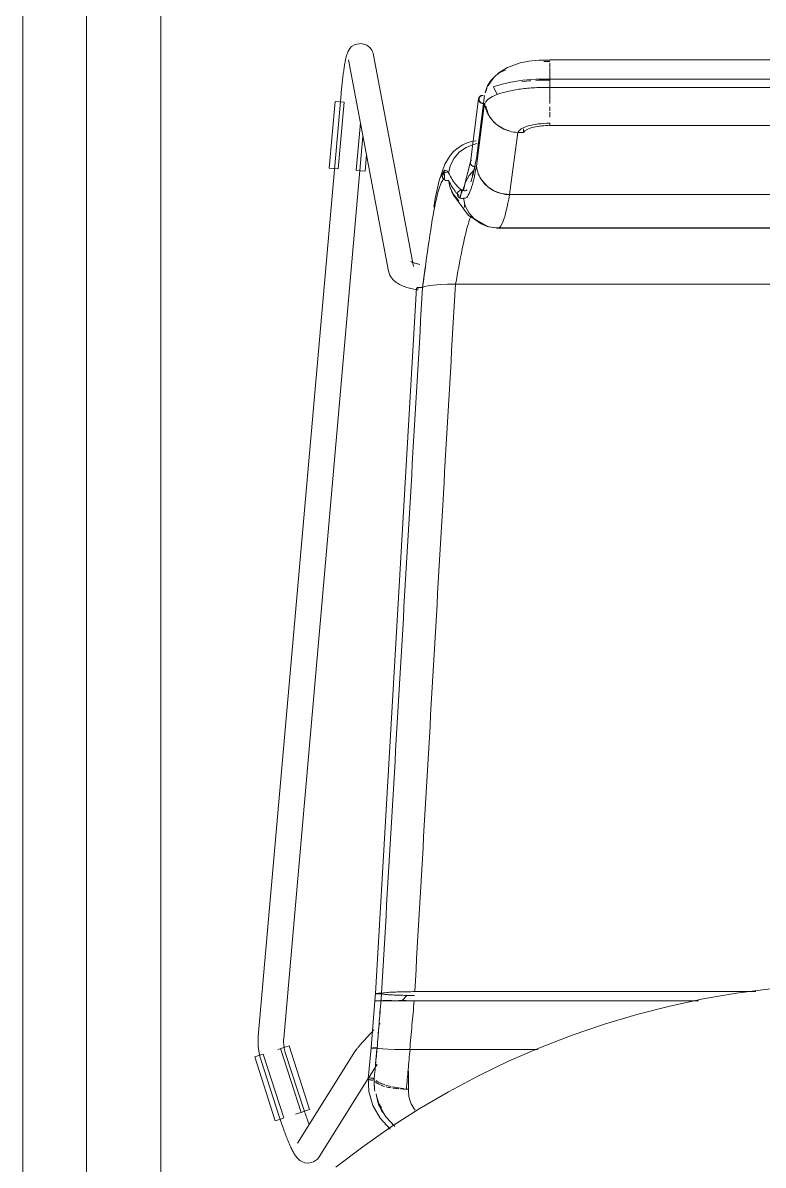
# Model space of a CAD drawing. Header units: millimetres. Extents: x 155927 to 317870, y -36033 to 97293.
# Drawn here: x 159756 to 160104, y 31523 to 32060 of the extents above; entities that cross this region are included whole.
import ezdxf

# ---------------------------------------------------------------- set-up
doc = ezdxf.new("R2010")
doc.units = ezdxf.units.MM
doc.header["$MEASUREMENT"] = 0
doc.layers.add('I-FURN', color=8, linetype='CONTINUOUS', lineweight=9)

msp = doc.modelspace()

# ---------------------------------------------------------------- linework, layer by layer
at = {"layer": 'I-FURN'}
for p, q in [((159755.95, 30086.25), (159755.95, 32486.25)), ((159785.95, 32486.25), (159785.95, 30086.25)), ((159785.95, 32486.25), (159785.95, 30086.25)), ((159820.95, 30086.25), (159820.95, 32486.25)), ((159912.33, 32049.84), (159910.68, 32048.8)), ((159915.09, 32050.32), (159912.33, 32049.84)), ((159917.84, 32049.49), (159915.09, 32050.32)), ((159908.27, 32044.53), (159908.17, 32044.12)), ((159908.39, 32044.92), (159908.27, 32044.53)), ((159908.51, 32045.32), (159908.39, 32044.92)), ((159908.66, 32045.72), (159908.51, 32045.32)), ((159908.82, 32046.15), (159908.66, 32045.72)), ((159909.04, 32046.62), (159908.82, 32046.15)), ((159909.34, 32047.18), (159909.04, 32046.62)), ((159909.82, 32047.89), (159909.34, 32047.18)), ((159910.68, 32048.8), (159909.82, 32047.89)), ((159917.84, 32049.49), (159919.42, 32048.16)), ((159919.42, 32048.16), (159920.17, 32047.08)), ((159920.17, 32047.08), (159920.54, 32046.28)), ((159920.54, 32046.28), (159920.76, 32045.66)), ((159920.76, 32045.66), (159920.89, 32045.14)), ((159920.89, 32045.14), (159920.98, 32044.73)), ((159939.79, 31945.44), (159920.98, 32044.73)), ((159907.2, 32039.24), (159907.11, 32038.65)), ((159907.3, 32039.81), (159907.2, 32039.24)), ((159907.39, 32040.36), (159907.3, 32039.81)), ((159907.48, 32040.89), (159907.39, 32040.36)), ((159907.58, 32041.41), (159907.48, 32040.89)), ((159907.67, 32041.9), (159907.58, 32041.41)), ((159907.77, 32042.38), (159907.67, 32041.9)), ((159907.86, 32042.84), (159907.77, 32042.38)), ((159907.96, 32043.28), (159907.86, 32042.84)), ((159908.06, 32043.71), (159907.96, 32043.28)), ((159908.17, 32044.12), (159908.06, 32043.71)), ((159909.19, 32042.49), (159928, 31943.2)), ((159990, 32041.13), (159983.95, 32039.01)), ((159994.03, 32041.92), (159990, 32041.13)), ((159998.86, 32042.43), (159994.03, 32041.92)), ((160003.89, 32042.54), (159998.86, 32042.43)), ((160003.89, 32042.54), (160003.89, 32042.37)), ((160298.74, 32042.54), (160003.89, 32042.54)), ((160003.89, 32042.24), (160003.89, 32042.52)), ((160003.89, 32039.3), (160003.89, 32041.05)), ((159906.49, 32034.12), (159906.41, 32033.42)), ((159906.58, 32034.81), (159906.49, 32034.12)), ((159906.66, 32035.48), (159906.58, 32034.81)), ((159906.75, 32036.15), (159906.66, 32035.48)), ((159906.84, 32036.8), (159906.75, 32036.15)), ((159906.93, 32037.43), (159906.84, 32036.8)), ((159907.02, 32038.05), (159906.93, 32037.43)), ((159907.11, 32038.65), (159907.02, 32038.05)), ((159977.59, 32034.32), (159974.92, 32030.42)), ((159980.07, 32036.61), (159977.59, 32034.32)), ((159983.95, 32039.01), (159980.07, 32036.61)), ((160003.89, 32036.44), (160003.89, 32039.02)), ((160003.89, 32036.29), (160003.89, 32033.26)), ((160003.89, 32033.26), (160003.89, 32036.27)), ((159905.93, 32029.05), (159905.86, 32028.3)), ((159906.01, 32029.8), (159905.93, 32029.05)), ((159906.08, 32030.54), (159906.01, 32029.8)), ((159906.16, 32031.27), (159906.08, 32030.54)), ((159906.24, 32032), (159906.16, 32031.27)), ((159906.32, 32032.71), (159906.24, 32032)), ((159906.41, 32033.42), (159906.32, 32032.71)), ((159974.92, 32030.42), (159974.82, 32030.23)), ((159980.91, 32030.98), (159977.46, 32029.82)), ((159977.46, 32029.82), (159979.22, 32026.28)), ((159985.6, 32032.08), (159980.91, 32030.98)), ((159991.22, 32032.92), (159985.6, 32032.08)), ((159997.34, 32033.41), (159991.22, 32032.92)), ((160003.89, 32033.5), (159997.34, 32033.41)), ((160298.74, 32033.5), (160003.89, 32033.5)), ((160003.89, 32029.65), (160003.89, 32033.5)), ((160003.89, 32033.5), (160003.89, 32033.43)), ((160003.89, 32033.43), (160003.89, 32033.24)), ((160003.89, 32033.24), (160003.89, 32032.93)), ((160003.89, 32032.93), (160003.89, 32032.54)), ((160003.89, 32032.54), (160003.89, 32032.09)), ((160003.89, 32032.09), (160003.89, 32031.6)), ((160003.89, 32031.6), (160003.89, 32031.1)), ((160003.89, 32031.1), (160003.89, 32030.62)), ((160003.89, 32030.62), (160003.89, 32030.21)), ((160003.89, 32030.21), (160003.89, 32029.88)), ((160003.89, 32029.88), (160003.89, 32029.65)), ((160003.89, 32029.57), (160003.89, 32025.76)), ((160003.89, 32022.01), (160003.89, 32029.57)), ((160003.89, 32029.54), (160298.74, 32029.54)), ((159905.71, 32026.64), (159866.76, 31583.32)), ((159900.14, 31991.63), (159902.9, 32023.04)), ((159902.9, 32023.04), (159904.94, 32022.86)), ((159905.72, 32026.8), (159905.71, 32026.64)), ((159905.79, 32027.55), (159905.72, 32026.8)), ((159905.86, 32028.3), (159905.79, 32027.55)), ((159970.43, 32024.23), (159966.58, 31994.46)), ((159973.27, 32025.79), (159969.43, 31996.1)), ((160003.89, 32025.57), (160003.89, 32024.64)), ((159904.37, 31991.25), (159907.13, 32022.67)), ((159904.94, 32022.86), (159907, 32022.68)), ((159973.25, 32022.25), (159969.41, 31992.55)), ((159972.82, 32022.26), (159972.5, 32019.82)), ((160003.89, 32018.54), (160003.89, 32020.38)), ((160003.89, 32015.55), (160003.89, 32018.02)), ((159914.79, 32012.99), (159912.82, 31990.51)), ((159984.96, 31979.17), (159988.82, 32008.45)), ((159988.82, 32008.45), (159991.53, 32008.38)), ((159991.53, 32010.05), (159991.53, 32008.38)), ((159991.53, 32008.38), (159992.17, 32009.24)), ((159992.17, 32009.24), (159993.52, 32010.03)), ((159993.52, 32010.03), (159995.51, 32010.7)), ((159995.51, 32010.7), (159998, 32011.21)), ((159998, 32011.21), (160000.85, 32011.53)), ((160000.85, 32011.53), (160003.89, 32011.64)), ((160298.74, 32011.7), (160003.89, 32011.7)), ((160003.89, 32011.64), (160298.74, 32011.64)), ((159878.72, 31582.27), (159916, 32006.62)), ((159963.02, 32002.62), (159960.82, 32001.24)), ((159965.39, 32003.65), (159963.02, 32002.62)), ((159968.03, 32002.79), (159964.52, 32001.39)), ((159967.89, 32004.31), (159965.39, 32003.65)), ((159969.31, 32004.45), (159967.89, 32004.31)), ((159969.77, 32003.16), (159968.03, 32002.79)), ((159968.04, 32002.79), (159969.78, 32003.16)), ((159917.05, 31990.14), (159917.74, 31998.04)), ((159957.11, 31997.6), (159954.6, 31993.48)), ((159958.84, 31999.56), (159957.11, 31997.6)), ((159958.95, 31996.39), (159957.21, 31993.07)), ((159960.82, 32001.24), (159958.84, 31999.56)), ((159961.43, 31999.22), (159958.95, 31996.39)), ((159958.96, 31996.39), (159961.44, 31999.22)), ((159964.52, 32001.39), (159961.43, 31999.22)), ((159968.18, 31990.59), (159969.55, 31996.88)), ((159902.18, 31991.45), (159900.14, 31991.63)), ((159904.24, 31991.27), (159902.18, 31991.45)), ((159954.6, 31993.48), (159951.93, 31985.86)), ((159957.21, 31993.07), (159956.31, 31989.44)), ((159966.59, 31994.54), (159963.63, 31982.92)), ((159968.42, 31991.06), (159965.91, 31988.18)), ((159966.63, 31994.69), (159966.56, 31994.22)), ((159966.56, 31994.22), (159966.63, 31993.75)), ((159966.82, 31995.13), (159966.63, 31994.69)), ((159966.63, 31993.75), (159966.82, 31993.31)), ((159967.11, 31995.52), (159966.82, 31995.13)), ((159966.82, 31993.31), (159967.12, 31992.93)), ((159967.12, 31992.93), (159967.5, 31992.63)), ((159967.5, 31992.63), (159967.95, 31992.44)), ((159967.95, 31992.44), (159968.44, 31992.36)), ((159968.44, 31992.36), (159968.94, 31992.39)), ((159915, 31990.32), (159912.94, 31990.5)), ((159917.05, 31990.14), (159915, 31990.32)), ((159951.93, 31985.86), (159950.04, 31977.34)), ((159953.51, 31988.22), (159953.43, 31987.74)), ((159953.43, 31987.74), (159953.49, 31987.25)), ((159953.44, 31987.74), (159953.51, 31988.22)), ((159953.5, 31987.25), (159953.44, 31987.74)), ((159953.49, 31987.25), (159953.68, 31986.79)), ((159953.68, 31986.79), (159953.5, 31987.25)), ((159953.51, 31988.22), (159953.71, 31988.68)), ((159953.7, 31988.68), (159953.51, 31988.22)), ((159953.97, 31986.39), (159953.68, 31986.79)), ((159953.68, 31986.79), (159953.96, 31986.39)), ((159954, 31989.07), (159953.7, 31988.68)), ((159953.71, 31988.68), (159954.01, 31989.07)), ((159953.96, 31986.39), (159954.34, 31986.07)), ((159954.35, 31986.07), (159953.97, 31986.39)), ((159954.39, 31989.38), (159954, 31989.07)), ((159954.01, 31989.07), (159954.39, 31989.38)), ((159955.4, 31990.36), (159954.24, 31990.69)), ((159954.24, 31990.69), (159954.43, 31986.84)), ((159954.34, 31986.07), (159954.79, 31985.86)), ((159954.8, 31985.87), (159954.35, 31986.07)), ((159954.39, 31989.38), (159954.85, 31989.57)), ((159954.85, 31989.57), (159954.39, 31989.38)), ((159954.79, 31985.86), (159955.28, 31985.77)), ((159955.29, 31985.78), (159954.8, 31985.87)), ((159954.85, 31989.57), (159955.34, 31989.65)), ((159955.34, 31989.65), (159954.85, 31989.57)), ((159955.28, 31985.77), (159955.78, 31985.8)), ((159955.79, 31985.81), (159955.29, 31985.78)), ((159955.78, 31985.8), (159956.26, 31985.96)), ((159956.26, 31985.96), (159955.79, 31985.81)), ((159955.84, 31989.61), (159956.31, 31989.44)), ((159956.31, 31989.44), (159955.84, 31989.61)), ((159957.05, 31982.34), (159956.26, 31985.96)), ((159956.26, 31985.96), (159957.04, 31982.34)), ((159965.91, 31988.18), (159964.16, 31984.79)), ((159967.42, 31988.15), (159968.18, 31990.59)), ((159972.04, 31985.79), (159974.53, 31983.05)), ((159957.04, 31982.34), (159958.68, 31979.02)), ((159958.69, 31979.02), (159957.05, 31982.34)), ((159958.63, 31978.94), (159957.74, 31980.69)), ((159960.68, 31980.27), (159960.49, 31979.81)), ((159960.5, 31979.81), (159960.69, 31980.27)), ((159960.98, 31980.67), (159960.68, 31980.27)), ((159960.69, 31980.27), (159960.98, 31980.67)), ((159960.98, 31980.67), (159961.36, 31980.99)), ((159961.36, 31980.99), (159960.98, 31980.67)), ((159961.36, 31980.99), (159961.81, 31981.19)), ((159961.81, 31981.19), (159961.36, 31980.99)), ((159963.63, 31982.92), (159961.46, 31977.6)), ((159962.59, 31981.36), (159961.75, 31977.47)), ((159961.81, 31981.19), (159962.3, 31981.27)), ((159962.3, 31981.27), (159961.81, 31981.19)), ((159962.3, 31981.27), (159962.8, 31981.23)), ((159962.8, 31981.24), (159962.3, 31981.27)), ((159963.27, 31981.07), (159962.8, 31981.24)), ((159962.8, 31981.23), (159963.27, 31981.07)), ((159964.16, 31984.79), (159963.27, 31981.07)), ((159974.53, 31983.05), (159977.64, 31980.97)), ((159977.64, 31980.97), (159981.19, 31979.65)), ((159950.04, 31977.34), (159949.3, 31973.27)), ((159965.62, 31969.4), (159958.63, 31978.94)), ((159958.68, 31979.02), (159961.09, 31976.18)), ((159961.09, 31976.18), (159958.69, 31979.02)), ((159960.43, 31979.32), (159960.5, 31979.81)), ((159960.49, 31979.81), (159960.43, 31979.32)), ((159960.5, 31978.83), (159960.43, 31979.32)), ((159960.43, 31979.32), (159960.49, 31978.83)), ((159960.49, 31978.83), (159960.68, 31978.37)), ((159960.69, 31978.37), (159960.5, 31978.83)), ((159960.68, 31978.37), (159960.98, 31977.96)), ((159960.98, 31977.97), (159960.69, 31978.37)), ((159961.36, 31977.65), (159960.98, 31977.97)), ((159960.98, 31977.96), (159961.36, 31977.65)), ((159961.81, 31977.45), (159961.36, 31977.65)), ((159961.36, 31977.65), (159961.81, 31977.45)), ((159962.3, 31977.37), (159961.81, 31977.45)), ((159961.81, 31977.45), (159962.3, 31977.37)), ((159962.8, 31977.41), (159962.3, 31977.37)), ((159962.3, 31977.37), (159962.8, 31977.4)), ((159963.27, 31977.57), (159962.8, 31977.41)), ((159962.8, 31977.4), (159963.27, 31977.57)), ((159963.27, 31977.57), (159964.16, 31973.85)), ((159981.19, 31979.65), (159984.96, 31979.17)), ((160317.67, 31979.17), (159984.96, 31979.17)), ((159984.96, 31979.17), (160317.67, 31979.17)), ((159964.16, 31973.85), (159965.91, 31970.46)), ((159965.92, 31970.46), (159964.17, 31973.85)), ((159974.27, 31964.29), (159965.62, 31969.4)), ((159965.94, 31970.43), (159968.42, 31967.58)), ((159968.43, 31967.59), (159965.95, 31970.42)), ((159968.42, 31967.58), (159971.56, 31965.41)), ((159971.56, 31965.42), (159968.43, 31967.59)), ((159974.42, 31964.22), (159971.24, 31965.59)), ((159975.13, 31964.05), (159971.56, 31965.42)), ((159971.56, 31965.41), (159975.13, 31964.05)), ((159979.46, 31963.42), (159974.42, 31964.22)), ((159978.92, 31963.58), (159975.13, 31964.05)), ((159975.13, 31964.05), (159978.92, 31963.58)), ((160323.7, 31963.58), (159978.92, 31963.58)), ((159978.92, 31963.58), (160323.7, 31963.58)), ((159979.46, 31963.42), (160284.26, 31963.42)), ((159928, 31943.2), (159928.26, 31942.22)), ((159938.57, 31947.67), (159938.6, 31947.65)), ((159938.6, 31947.65), (159938.67, 31947.61)), ((159938.67, 31947.61), (159938.76, 31947.56)), ((159938.76, 31947.56), (159938.91, 31947.49)), ((159938.91, 31947.49), (159939.11, 31947.4)), ((159939.11, 31947.4), (159939.34, 31947.3)), ((159939.34, 31947.3), (159939.61, 31947.2)), ((159939.61, 31947.2), (159939.91, 31947.1)), ((159939.91, 31947.1), (159940.25, 31946.99)), ((159940.25, 31946.99), (159940.61, 31946.88)), ((159940.61, 31946.88), (159941.01, 31946.77)), ((159941.01, 31946.77), (159941.43, 31946.67)), ((159941.43, 31946.67), (159941.87, 31946.56)), ((159941.87, 31946.56), (159942.34, 31946.46)), ((159942.34, 31946.46), (159942.84, 31946.36)), ((159928.26, 31942.22), (159928.63, 31941.32)), ((159928.63, 31941.32), (159929.06, 31940.53)), ((159929.06, 31940.53), (159929.55, 31939.84)), ((159929.55, 31939.84), (159930.06, 31939.25)), ((159930.06, 31939.25), (159930.58, 31938.73)), ((159930.58, 31938.73), (159931.11, 31938.27)), ((159931.11, 31938.27), (159931.64, 31937.87)), ((159931.64, 31937.87), (159932.18, 31937.51)), ((159932.18, 31937.51), (159932.72, 31937.19)), ((159932.72, 31937.19), (159933.25, 31936.9)), ((159955.84, 31937.02), (159952.31, 31936.86)), ((159955.84, 31937.02), (159959.53, 31937.07)), ((159959.61, 31937.07), (159955.84, 31937.02)), ((160343.01, 31937.07), (159959.61, 31937.07)), ((159959.61, 31937.07), (160343.01, 31937.07)), ((159921.91, 31603.45), (159941.19, 31935.36)), ((159933.25, 31936.9), (159933.8, 31936.63)), ((159933.8, 31936.63), (159934.36, 31936.38)), ((159934.36, 31936.38), (159934.93, 31936.14)), ((159934.93, 31936.14), (159935.52, 31935.92)), ((159935.52, 31935.92), (159936.11, 31935.71)), ((159936.11, 31935.71), (159936.71, 31935.52)), ((159936.71, 31935.52), (159937.33, 31935.34)), ((159937.33, 31935.34), (159937.96, 31935.17)), ((159937.96, 31935.17), (159938.6, 31935)), ((159938.6, 31935), (159939.26, 31934.85)), ((159939.26, 31934.85), (159939.93, 31934.71)), ((159939.93, 31934.71), (159940.61, 31934.57)), ((159940.61, 31934.57), (159941.3, 31934.45)), ((159941.26, 31935.3), (159941.19, 31935.36)), ((159941.2, 31935.36), (159941.26, 31935.3)), ((159941.3, 31934.45), (159942, 31934.33)), ((159941.44, 31935.25), (159941.73, 31935.21)), ((159941.73, 31935.21), (159941.44, 31935.25)), ((159941.76, 31935.5), (159941.46, 31935.46)), ((159941.46, 31935.46), (159941.76, 31935.5)), ((159941.73, 31935.21), (159942.11, 31935.17)), ((159942.11, 31935.17), (159941.73, 31935.21)), ((159942.15, 31935.54), (159941.76, 31935.5)), ((159941.76, 31935.5), (159942.14, 31935.54)), ((159942.14, 31935.54), (159942.6, 31935.56)), ((159942.6, 31935.56), (159942.15, 31935.54)), ((159943.09, 31935.57), (159942.6, 31935.56)), ((159942.6, 31935.56), (159943.09, 31935.57)), ((159943.59, 31935.56), (159943.09, 31935.57)), ((159943.09, 31935.57), (159943.59, 31935.56)), ((159944.06, 31935.54), (159943.59, 31935.56)), ((159943.59, 31935.56), (159944.06, 31935.55)), ((159944.96, 31935.95), (159944.06, 31935.54)), ((159944.06, 31935.55), (159944.96, 31935.94)), ((159944.96, 31935.94), (159946.7, 31936.31)), ((159946.71, 31936.31), (159944.96, 31935.95)), ((159946.71, 31936.31), (159949.17, 31936.62)), ((159949.21, 31936.62), (159946.71, 31936.31)), ((159949.2, 31936.62), (159952.26, 31936.86)), ((159952.31, 31936.86), (159949.21, 31936.62)), ((159952.31, 31936.86), (159955.78, 31937.01)), ((159927.38, 31603.95), (159925.63, 31603.76)), ((159929.88, 31604.11), (159927.38, 31603.95)), ((159933.01, 31604.24), (159929.88, 31604.11)), ((159936.58, 31604.31), (159933.01, 31604.24)), ((159940.36, 31604.34), (159936.58, 31604.31)), ((160100.93, 31604.34), (159940.36, 31604.34)), ((159940.36, 31604.34), (160100.93, 31604.34)), ((160107.72, 31605.65), (160091.85, 31603.59)), ((159919.81, 31577.89), (159921.63, 31600.09)), ((159921.7, 31600.09), (159921.63, 31600.09)), ((159921.63, 31600.09), (159921.7, 31600.09)), ((159921.9, 31603.45), (159921.64, 31600.09)), ((159921.7, 31600.09), (159921.64, 31600.09)), ((159921.64, 31600.09), (159921.7, 31600.09)), ((159921.89, 31600.08), (159921.7, 31600.09)), ((159921.7, 31600.09), (159921.89, 31600.09)), ((159921.89, 31600.09), (159921.7, 31600.09)), ((159921.7, 31600.09), (159921.89, 31600.08)), ((159921.89, 31600.09), (159922.19, 31600.09)), ((159922.18, 31600.09), (159921.89, 31600.09)), ((159922.18, 31600.08), (159921.89, 31600.08)), ((159921.89, 31600.08), (159922.18, 31600.08)), ((159921.97, 31603.47), (159921.91, 31603.45)), ((159921.91, 31603.45), (159921.98, 31603.42)), ((159922.16, 31603.5), (159921.97, 31603.47)), ((159921.98, 31603.42), (159922.17, 31603.39)), ((159922.45, 31603.52), (159922.16, 31603.5)), ((159922.17, 31603.39), (159922.46, 31603.37)), ((159922.57, 31600.09), (159922.18, 31600.09)), ((159922.56, 31600.08), (159922.18, 31600.08)), ((159922.18, 31600.08), (159922.56, 31600.08)), ((159922.19, 31600.09), (159922.57, 31600.09)), ((159922.83, 31603.54), (159922.45, 31603.52)), ((159922.46, 31603.37), (159922.84, 31603.35)), ((159923.02, 31600.08), (159922.56, 31600.08)), ((159922.56, 31600.08), (159923.01, 31600.08)), ((159922.57, 31600.09), (159923.02, 31600.1)), ((159923.02, 31600.1), (159922.57, 31600.09)), ((159923.29, 31603.55), (159922.83, 31603.54)), ((159922.84, 31603.35), (159923.29, 31603.34)), ((159923.01, 31600.08), (159923.5, 31600.08)), ((159923.02, 31600.1), (159923.51, 31600.1)), ((159923.51, 31600.1), (159923.02, 31600.1)), ((159923.51, 31600.08), (159923.02, 31600.08)), ((159923.78, 31603.56), (159923.29, 31603.55)), ((159923.29, 31603.34), (159923.78, 31603.34)), ((159923.5, 31600.08), (159924, 31600.08)), ((159923.51, 31600.1), (159924.01, 31600.1)), ((159924.01, 31600.1), (159923.51, 31600.1)), ((159924, 31600.08), (159923.51, 31600.08)), ((159924.27, 31603.56), (159923.78, 31603.56)), ((159923.78, 31603.34), (159924.28, 31603.34)), ((159924.47, 31600.08), (159924, 31600.08)), ((159924, 31600.08), (159924.47, 31600.08)), ((159924.01, 31600.1), (159924.48, 31600.09)), ((159924.48, 31600.09), (159924.01, 31600.1)), ((159924.74, 31603.55), (159924.27, 31603.56)), ((159924.28, 31603.34), (159924.75, 31603.35)), ((159925.36, 31600.07), (159924.47, 31600.08)), ((159924.47, 31600.08), (159925.36, 31600.07)), ((159925.63, 31603.76), (159924.74, 31603.55)), ((159924.75, 31603.35), (159925.65, 31603.14)), ((159927.1, 31600.05), (159925.36, 31600.07)), ((159925.36, 31600.07), (159927.1, 31600.05)), ((159927.12, 31600.12), (159925.37, 31600.11)), ((159925.38, 31600.11), (159927.13, 31600.12)), ((159925.65, 31603.14), (159927.4, 31602.95)), ((159927.1, 31600.05), (159929.61, 31600.04)), ((159929.61, 31600.04), (159927.11, 31600.05)), ((159929.62, 31600.14), (159927.12, 31600.12)), ((159927.13, 31600.12), (159929.63, 31600.14)), ((159927.4, 31602.95), (159929.9, 31602.78)), ((159932.74, 31600.03), (159929.61, 31600.04)), ((159929.61, 31600.04), (159932.74, 31600.03)), ((159929.9, 31602.78), (159933.02, 31602.66)), ((159936.31, 31600.03), (159932.74, 31600.03)), ((159932.74, 31600.03), (159936.31, 31600.03)), ((159932.83, 31600.14), (159936.31, 31600.15)), ((159936.3, 31600.15), (159932.83, 31600.14)), ((159933.02, 31602.66), (159936.57, 31602.58)), ((159936.87, 31602.7), (159934.3, 31600.03)), ((159940.1, 31600.02), (159936.31, 31600.03)), ((159936.31, 31600.03), (159940.1, 31600.02)), ((159936.57, 31602.58), (159940.25, 31602.55)), ((160073.84, 31600.02), (159940.1, 31600.02)), ((159940.1, 31600.02), (160073.84, 31600.02)), ((160076.08, 31600.9), (160060.43, 31597.58)), ((160091.85, 31603.59), (160076.08, 31600.9)), ((160044.93, 31593.63), (160029.59, 31589.07)), ((160060.43, 31597.58), (160044.93, 31593.63)), ((159923.54, 31588.84), (159924.02, 31589.35)), ((160029.59, 31589.07), (160014.45, 31583.89)), ((159866.76, 31583.32), (159866.68, 31582.18)), ((159917.39, 31582.29), (159917.77, 31582.71)), ((159917.77, 31582.71), (159918.16, 31583.13)), ((159918.16, 31583.13), (159918.57, 31583.57)), ((159918.57, 31583.57), (159918.98, 31584.01)), ((159918.98, 31584.01), (159919.4, 31584.46)), ((159919.4, 31584.46), (159919.83, 31584.93)), ((159919.83, 31584.93), (159920.27, 31585.4)), ((159920.27, 31585.4), (159920.72, 31585.87)), ((159920.72, 31585.87), (159921.18, 31586.36)), ((160014.45, 31583.89), (159999.53, 31578.12)), ((159866.68, 31582.18), (159866.65, 31581.04)), ((159866.65, 31581.04), (159866.67, 31579.9)), ((159866.67, 31579.9), (159866.73, 31578.76)), ((159866.73, 31578.76), (159866.83, 31577.62)), ((159866.83, 31577.62), (159866.98, 31576.49)), ((159875.9, 31577.14), (159877.06, 31577.52)), ((159877.16, 31577.55), (159886.85, 31547.54)), ((159877.28, 31577.59), (159879.25, 31578.23)), ((159878.65, 31580.93), (159878.67, 31581.59)), ((159878.66, 31580.26), (159878.65, 31580.93)), ((159878.7, 31579.6), (159878.66, 31580.26)), ((159878.67, 31581.59), (159878.71, 31582.25)), ((159878.76, 31578.94), (159878.7, 31579.6)), ((159878.71, 31582.25), (159878.71, 31582.27)), ((159878.85, 31578.29), (159878.76, 31578.94)), ((159878.96, 31577.64), (159878.85, 31578.29)), ((159879.1, 31576.99), (159878.96, 31577.64)), ((159879.25, 31578.23), (159881.2, 31578.86)), ((159890.89, 31548.85), (159881.2, 31578.86)), ((159912.77, 31576.94), (159912.95, 31577.2)), ((159912.95, 31577.2), (159913.13, 31577.43)), ((159913.13, 31577.43), (159913.3, 31577.65)), ((159913.3, 31577.65), (159913.48, 31577.88)), ((159913.48, 31577.88), (159913.67, 31578.11)), ((159913.67, 31578.11), (159913.87, 31578.35)), ((159913.87, 31578.35), (159914.09, 31578.6)), ((159914.09, 31578.6), (159914.32, 31578.87)), ((159914.32, 31578.87), (159914.56, 31579.15)), ((159914.56, 31579.15), (159914.82, 31579.44)), ((159914.82, 31579.44), (159915.09, 31579.75)), ((159915.09, 31579.75), (159915.38, 31580.07)), ((159915.38, 31580.07), (159915.68, 31580.41)), ((159915.68, 31580.41), (159915.99, 31580.76)), ((159915.99, 31580.76), (159916.32, 31581.12)), ((159916.32, 31581.12), (159916.67, 31581.5)), ((159916.67, 31581.5), (159917.02, 31581.89)), ((159917.02, 31581.89), (159917.39, 31582.29)), ((159918.38, 31563.4), (159919.8, 31577.89)), ((159919.87, 31577.91), (159919.8, 31577.89)), ((159919.8, 31577.89), (159919.87, 31577.86)), ((159919.81, 31577.89), (159919.87, 31577.91)), ((159919.88, 31577.86), (159919.81, 31577.89)), ((159920.06, 31577.94), (159919.87, 31577.91)), ((159919.87, 31577.91), (159920.06, 31577.94)), ((159919.87, 31577.86), (159920.06, 31577.84)), ((159920.35, 31577.96), (159920.06, 31577.94)), ((159920.06, 31577.94), (159920.35, 31577.96)), ((159920.06, 31577.84), (159920.36, 31577.82)), ((159920.36, 31577.82), (159920.07, 31577.84)), ((159920.36, 31577.82), (159920.74, 31577.8)), ((159920.75, 31577.8), (159920.36, 31577.82)), ((159921.18, 31577.99), (159920.73, 31577.97)), ((159920.73, 31577.97), (159921.18, 31577.99)), ((159920.74, 31577.8), (159921.19, 31577.79)), ((159921.2, 31577.79), (159920.75, 31577.8)), ((159921.67, 31577.99), (159921.18, 31577.99)), ((159921.18, 31577.99), (159921.68, 31577.99)), ((159921.19, 31577.79), (159921.69, 31577.78)), ((159921.69, 31577.78), (159921.2, 31577.79)), ((159922.17, 31577.99), (159921.67, 31577.99)), ((159921.68, 31577.99), (159922.17, 31577.99)), ((159921.69, 31577.78), (159922.18, 31577.79)), ((159922.19, 31577.79), (159921.69, 31577.78)), ((159922.64, 31577.98), (159922.17, 31577.99)), ((159922.17, 31577.99), (159922.64, 31577.98)), ((159922.18, 31577.79), (159922.65, 31577.79)), ((159922.66, 31577.79), (159922.19, 31577.79)), ((159922.65, 31577.79), (159923.55, 31577.6)), ((159923.54, 31577.6), (159922.66, 31577.79)), ((159925.26, 31577.42), (159923.54, 31577.6)), ((159923.55, 31577.6), (159925.28, 31577.42)), ((159927.72, 31577.27), (159925.28, 31577.42)), ((159925.28, 31577.42), (159927.76, 31577.27)), ((159930.79, 31577.16), (159927.76, 31577.27)), ((159927.76, 31577.27), (159930.86, 31577.16)), ((159934.3, 31577.08), (159930.86, 31577.16)), ((159930.86, 31577.16), (159934.29, 31577.08)), ((159999.53, 31578.12), (159984.85, 31571.76)), ((159865.05, 31573.64), (159867, 31574.27)), ((159874.74, 31543.63), (159865.05, 31573.64)), ((159866.98, 31576.49), (159867.18, 31575.36)), ((159867, 31574.27), (159868.97, 31574.91)), ((159867.18, 31575.36), (159867.42, 31574.25)), ((159867.42, 31574.25), (159867.7, 31573.14)), ((159867.7, 31573.14), (159868.03, 31572.05)), ((159868.03, 31572.05), (159868.05, 31572.01)), ((159868.05, 31572.01), (159876.76, 31545.19)), ((159878.78, 31544.94), (159869.09, 31574.94)), ((159879.27, 31576.35), (159879.1, 31576.99)), ((159879.46, 31575.71), (159879.27, 31576.35)), ((159888.17, 31548.9), (159879.46, 31575.71)), ((159912.56, 31576.62), (159885.25, 31533.04)), ((159912.56, 31576.62), (159912.77, 31576.94)), ((159934.39, 31577.08), (159938.15, 31577.06)), ((159938.03, 31577.06), (159934.39, 31577.08)), ((159938.15, 31577.06), (159998.27, 31577.06)), ((159998.27, 31577.06), (159938.15, 31577.06)), ((159984.85, 31571.76), (159970.44, 31564.81)), ((159918.63, 31563.71), (159922.72, 31570.25)), ((159937.45, 31567.02), (159937.45, 31557.26)), ((159895.42, 31526.66), (159918.45, 31563.43)), ((159918.5, 31564.29), (159918.79, 31557.38)), ((159970.44, 31564.81), (159956.32, 31557.29)), ((159918.79, 31557.38), (159920.67, 31550.86)), ((159937.5, 31558.5), (159936.46, 31558.5)), ((159956.32, 31557.29), (159942.51, 31549.21)), ((159920.67, 31550.86), (159924.05, 31544.85)), ((159923.37, 31551.26), (159926.74, 31545.43)), ((159878.66, 31544.9), (159876.69, 31544.26)), ((159876.91, 31544.73), (159876.76, 31545.19)), ((159884.27, 31546.71), (159886.75, 31547.51)), ((159888.94, 31548.22), (159886.97, 31547.58)), ((159888.28, 31548.57), (159888.17, 31548.9)), ((159888.51, 31547.88), (159888.28, 31548.57)), ((159888.74, 31547.19), (159888.51, 31547.88)), ((159888.97, 31546.5), (159888.74, 31547.19)), ((159890.89, 31548.85), (159888.94, 31548.22)), ((159889.2, 31545.82), (159888.97, 31546.5)), ((159889.44, 31545.15), (159889.2, 31545.82)), ((159889.67, 31544.48), (159889.44, 31545.15)), ((159926.74, 31545.43), (159930.99, 31540.97)), ((159942.51, 31549.21), (159929.03, 31540.59)), ((159876.69, 31544.26), (159874.74, 31543.63)), ((159877.15, 31543.99), (159876.91, 31544.73)), ((159877.4, 31543.26), (159877.15, 31543.99)), ((159877.65, 31542.52), (159877.4, 31543.26)), ((159877.9, 31541.8), (159877.65, 31542.52)), ((159878.15, 31541.07), (159877.9, 31541.8)), ((159878.41, 31540.36), (159878.15, 31541.07)), ((159878.66, 31539.65), (159878.41, 31540.36)), ((159878.91, 31538.95), (159878.66, 31539.65)), ((159889.91, 31543.83), (159889.67, 31544.48)), ((159890.15, 31543.18), (159889.91, 31543.83)), ((159890.38, 31542.54), (159890.15, 31543.18)), ((159890.61, 31541.92), (159890.38, 31542.54)), ((159929.03, 31540.59), (159915.91, 31531.44)), ((159924.05, 31544.85), (159928.8, 31539.7)), ((159879.17, 31538.26), (159878.91, 31538.95)), ((159879.42, 31537.59), (159879.17, 31538.26)), ((159879.68, 31536.92), (159879.42, 31537.59)), ((159879.93, 31536.27), (159879.68, 31536.92)), ((159880.18, 31535.63), (159879.93, 31536.27)), ((159880.43, 31535), (159880.18, 31535.63)), ((159880.68, 31534.39), (159880.43, 31535)), ((159880.93, 31533.79), (159880.68, 31534.39)), ((159881.18, 31533.22), (159880.93, 31533.79)), ((159881.42, 31532.65), (159881.18, 31533.22)), ((159881.66, 31532.11), (159881.42, 31532.65)), ((159881.9, 31531.58), (159881.66, 31532.11)), ((159882.13, 31531.07), (159881.9, 31531.58)), ((159882.36, 31530.58), (159882.13, 31531.07)), ((159882.6, 31530.11), (159882.36, 31530.58)), ((159882.82, 31529.65), (159882.6, 31530.11)), ((159883.05, 31529.21), (159882.82, 31529.65)), ((159883.28, 31528.79), (159883.05, 31529.21)), ((159883.51, 31528.37), (159883.28, 31528.79)), ((159915.91, 31531.44), (159903.17, 31521.76)), ((159883.75, 31527.98), (159883.51, 31528.37)), ((159883.99, 31527.58), (159883.75, 31527.98)), ((159884.25, 31527.2), (159883.99, 31527.58)), ((159884.52, 31526.81), (159884.25, 31527.2)), ((159884.84, 31526.4), (159884.52, 31526.81)), ((159885.21, 31525.98), (159884.84, 31526.4)), ((159885.67, 31525.51), (159885.21, 31525.98)), ((159886.3, 31524.99), (159885.67, 31525.51)), ((159887.21, 31524.43), (159886.3, 31524.99)), ((159888.59, 31523.9), (159887.21, 31524.43)), ((159890.57, 31523.73), (159888.59, 31523.9)), ((159892.79, 31524.32), (159890.57, 31523.73)), ((159894.53, 31525.54), (159892.79, 31524.32)), ((159894.53, 31525.54), (159895.42, 31526.66))]:
    msp.add_line(p, q, dxfattribs=at)
for centre, major_axis, ratio, start_param, end_param in [((160003.89, 32038.26), (-12.4, 0), 0.287441, 4.712389, 4.932602), ((160003.89, 32026.79), (0, 15.75), 0.000004, 2.669107, 2.851347), ((159968.53, 31994.23), (1.96, 0), 0.955139, 2.379629, 4.923331), ((159985.09, 31994.24), (15.78, 0), 0.955139, 3.254129, 3.495629), ((159985.09, 31994.24), (15.78, 0), 0.955139, 3.495799, 3.737346), ((159985.09, 31994.24), (15.78, 0), 0.955139, 3.737469, 4.704147)]:
    msp.add_ellipse(centre, major_axis=major_axis, ratio=ratio, start_param=start_param, end_param=end_param, dxfattribs=at)
for points in [[(159999.29, 32042.26), (160000.76, 32042.39), (160002.31, 32042.46), (160003.89, 32042.45)], [(159973.72, 32027.13), (159973.88, 32027.81), (159974.08, 32028.48), (159974.33, 32029.14)], [(159990.73, 32032.29), (159992.14, 32032.47), (159993.59, 32032.64), (159995.07, 32032.75)], [(159997.29, 32032.87), (159999.47, 32032.98), (160001.67, 32033.01), (160003.89, 32032.97)], [(159973.46, 32022.24), (159973.81, 32022.97), (159975.12, 32024.38), (159977.58, 32025.64), (159979.05, 32026.21)], [(159973.25, 32022.25), (159973.4, 32021.01), (159973.98, 32018.63), (159975.75, 32015.29), (159978.27, 32012.46), (159981.42, 32010.26), (159985.02, 32008.85), (159987.52, 32008.49), (159988.82, 32008.45)], [(159975.24, 32016.74), (159974.54, 32018), (159974.14, 32019.36), (159973.8, 32020.75)], [(159989.06, 32008.46), (159989.19, 32009.02), (159990.14, 32010.12), (159993.46, 32011.52), (159998.26, 32012.48), (160001.99, 32012.74), (160003.89, 32012.77)], [(160003.05, 32011.69), (160000.27, 32011.63), (159997.72, 32011.27), (159995.51, 32010.75)], [(159963.27, 31977.57), (159964.29, 31977.02), (159966.34, 31978.99), (159968.39, 31987.05), (159969.41, 31992.55)], [(159966.81, 31985.23), (159967.46, 31987.12), (159968.12, 31989.93), (159968.78, 31992.97)], [(159963.27, 31981.07), (159963.82, 31980.78), (159964.36, 31980.92), (159964.9, 31981.49)], [(159963.66, 31973.1), (159963.72, 31973.57), (159963.77, 31974.04), (159963.83, 31974.5)], [(159978.92, 31963.58), (159979.1, 31963.48), (159979.28, 31963.42), (159979.46, 31963.42)], [(159944.08, 31935.56), (159944.47, 31938.68), (159944.87, 31941.84), (159945.26, 31944.96)], [(159949.95, 31770.83), (159953.14, 31826.29), (159956.34, 31881.71), (159959.53, 31937.07)], [(159944.06, 31935.55), (159940.84, 31880.31), (159934.4, 31769.71), (159927.96, 31658.95), (159924.74, 31603.55)], [(159940.36, 31604.34), (159943.56, 31659.87), (159946.75, 31715.4), (159949.95, 31770.83)], [(159924.75, 31603.35), (159924.15, 31603.33), (159922.65, 31603.33), (159921.9, 31603.41), (159921.9, 31603.45)], [(159924.47, 31600.08), (159924.17, 31596.36), (159923.56, 31588.93), (159922.96, 31581.5), (159922.66, 31577.79)], [(159924.47, 31600.08), (159924.52, 31600.66), (159924.61, 31601.81), (159924.7, 31602.97), (159924.74, 31603.55)], [(159924.48, 31600.09), (159924.52, 31600.64), (159924.61, 31601.72), (159924.7, 31602.81), (159924.75, 31603.35)], [(159939.07, 31588.53), (159939.41, 31592.36), (159939.75, 31596.19), (159940.1, 31600.02)], [(159938.03, 31577.06), (159938.38, 31580.88), (159938.72, 31584.7), (159939.07, 31588.53)], [(159921.22, 31562.84), (159921.46, 31565.28), (159921.94, 31570.23), (159922.42, 31575.27), (159922.65, 31577.79)], [(159921.94, 31570.9), (159922.17, 31573.18), (159922.39, 31575.48), (159922.62, 31577.79)], [(159936.46, 31558.5), (159936.71, 31561.53), (159937.26, 31567.67), (159937.85, 31573.92), (159938.15, 31577.06)], [(159918.57, 31564.14), (159918.61, 31564.1), (159918.73, 31564), (159919.03, 31563.87), (159919.41, 31563.75), (159919.87, 31563.66), (159920.36, 31563.6), (159920.86, 31563.56), (159921.17, 31563.57), (159921.32, 31563.57)], [(159923.77, 31560.67), (159923.07, 31561), (159921.93, 31561.7), (159921.36, 31562.45), (159921.22, 31562.84)], [(159921.26, 31562.01), (159921.28, 31561.11), (159921.33, 31560.21), (159921.44, 31559.32)], [(159921.56, 31557.56), (159921.37, 31558.79), (159921.33, 31560.05), (159921.33, 31561.31)], [(159922.23, 31562.48), (159922.64, 31562.16), (159923.16, 31561.84), (159923.8, 31561.53)], [(159924.05, 31561.41), (159924.68, 31561.12), (159925.43, 31560.84), (159926.25, 31560.58)], [(159926.2, 31559.78), (159925.47, 31559.99), (159924.83, 31560.23), (159924.23, 31560.47)], [(159926.67, 31560.42), (159927.48, 31560.17), (159928.35, 31559.94), (159929.27, 31559.72)], [(159929.25, 31559.11), (159928.41, 31559.25), (159927.6, 31559.41), (159926.86, 31559.6)], [(159936.46, 31558.5), (159935.51, 31558.51), (159934.58, 31558.55), (159933.67, 31558.6)], [(159937.45, 31556.99), (159937.44, 31557.49), (159937.46, 31558), (159937.5, 31558.5)], [(159931.05, 31540.99), (159930.59, 31541.37), (159930.13, 31541.76), (159929.68, 31542.16)]]:
    msp.add_open_spline(points, degree=3, dxfattribs=at)
for points, knots in [([(159978.38, 32035.05), (159977.44, 32034.26), (159975.76, 32032.44), (159974.16, 32029.63), (159973.7, 32027.71), (159973.54, 32026.98)], [0.5, 0.5, 0.5, 0.5, 0.6666667, 0.8333333, 0.9365189, 0.9365189, 0.9365189, 0.9365189]), ([(159983.02, 32037.7), (159982.5, 32037.51), (159981.16, 32036.95), (159979.9, 32036.21), (159979.17, 32035.68)], [0.260519, 0.260519, 0.260519, 0.260519, 0.3333333, 0.4544474, 0.4544474, 0.4544474, 0.4544474]), ([(159979.22, 32026.28), (159980.64, 32026.82), (159983.97, 32027.82), (159990.03, 32028.91), (159996.89, 32029.54), (160001.54, 32029.61), (160003.89, 32029.57)], [0.3397465, 0.3397465, 0.3397465, 0.3397465, 0.5, 0.6666667, 0.8333333, 0.9999948, 0.9999948, 0.9999948, 0.9999948]), ([(159972.4, 32025.83), (159972.26, 32025.84), (159972.03, 32025.82), (159971.74, 32025.75), (159971.47, 32025.66), (159971.16, 32025.47), (159970.84, 32025.18), (159970.6, 32024.83), (159970.47, 32024.48), (159970.42, 32024.17), (159970.42, 32023.89), (159970.45, 32023.63), (159970.52, 32023.38), (159970.64, 32023.12), (159970.83, 32022.81), (159971.15, 32022.49), (159971.55, 32022.25), (159971.9, 32022.14), (159972.16, 32022.09), (159972.33, 32022.07), (159972.4, 32022.07)], [0.1111111, 0.1111111, 0.1111111, 0.1111111, 0.1666667, 0.1944444, 0.2222222, 0.2777778, 0.3333333, 0.3888889, 0.4444444, 0.4791667, 0.5138889, 0.5486111, 0.5833333, 0.6180556, 0.6527778, 0.7222222, 0.7916667, 0.8263889, 0.8611111, 0.8888889, 0.8888889, 0.8888889, 0.8888889]), ([(159972, 32022.16), (159971.88, 32022.2), (159971.65, 32022.3), (159971.24, 32022.58), (159970.78, 32023.12), (159970.53, 32023.99), (159970.76, 32024.78), (159971.15, 32025.29), (159971.54, 32025.58), (159972, 32025.77), (159972.33, 32025.81), (159972.49, 32025.82)], [-0.8125, -0.8125, -0.8125, -0.8125, -0.765625, -0.71875, -0.625, -0.5, -0.375, -0.3125, -0.25, -0.1875, -0.125, -0.125, -0.125, -0.125]), ([(159985.28, 32009), (159984.05, 32009.33), (159980.53, 32010.75), (159977.22, 32013.22), (159976.09, 32015.37)], [-0.8333333, -0.8333333, -0.8333333, -0.8333333, -0.6666667, -0.3333333, -0.3333333, -0.3333333, -0.3333333]), ([(159952.54, 31987.23), (159952.77, 31987.86), (159954.03, 31990.77), (159955.29, 31991), (159956.31, 31989.44)], [0.6929173, 0.6929173, 0.6929173, 0.6929173, 0.75, 1, 1, 1, 1]), ([(159944.06, 31935.54), (159945.08, 31943.09), (159947.11, 31958.31), (159950.16, 31976.74), (159952.6, 31985.04), (159954.02, 31986.64), (159954.43, 31986.84)], [0, 0, 0, 0, 0.25, 0.5, 0.75, 0.8499411, 0.8499411, 0.8499411, 0.8499411]), ([(159956.26, 31985.96), (159957.43, 31983.55), (159959.05, 31980.89), (159960.68, 31979.22), (159961.14, 31978.83)], [0, 0, 0, 0, 0.5, 0.6963068, 0.6963068, 0.6963068, 0.6963068]), ([(159956.31, 31989.44), (159957.47, 31987.04), (159959.56, 31983.61), (159961.66, 31981.83), (159962.59, 31981.36)], [0, 0, 0, 0, 0.5, 0.9025383, 0.9025383, 0.9025383, 0.9025383]), ([(159979.46, 31963.42), (159980.29, 31963.42), (159982.12, 31965.81), (159983.95, 31973.45), (159984.96, 31979.17)], [0.0892847, 0.0892847, 0.0892847, 0.0892847, 0.5, 1, 1, 1, 1]), ([(159959.61, 31937.07), (159960.59, 31942.46), (159962.53, 31953.24), (159964.97, 31963.95), (159966.42, 31968.2), (159966.91, 31969.35)], [0, 0, 0, 0, 0.25, 0.5, 0.625, 0.625, 0.625, 0.625]), ([(159924.74, 31603.55), (159925.02, 31603.69), (159926.41, 31603.9), (159929.77, 31604.12), (159932.93, 31604.24), (159936.54, 31604.32), (159939.09, 31604.34), (159940.36, 31604.34)], [-1, -1, -1, -1, -0.666667, -0.5, -0.333333, -0.166667, 0, 0, 0, 0]), ([(159921.9, 31603.45), (159921.9, 31603.47), (159922.04, 31603.49), (159922.43, 31603.52), (159922.82, 31603.54), (159923.28, 31603.55), (159923.77, 31603.56), (159924.27, 31603.56), (159924.59, 31603.55), (159924.74, 31603.55)], [-0.498493, -0.498493, -0.498493, -0.498493, -0.375, -0.3125, -0.25, -0.1875, -0.125, -0.0625, 0, 0, 0, 0]), ([(159924.48, 31600.09), (159924.17, 31596.4), (159923.73, 31591.07), (159923.29, 31585.74), (159923.15, 31584.09)], [0, 0, 0, 0, 0.5, 0.7233886, 0.7233886, 0.7233886, 0.7233886]), ([(159940.25, 31602.55), (159937.74, 31602.55), (159933.97, 31602.61), (159929.78, 31602.78), (159926.43, 31602.99), (159925.04, 31603.2), (159924.75, 31603.35)], [-0.996036, -0.996036, -0.996036, -0.996036, -0.6666667, -0.5, -0.3333333, 0, 0, 0, 0]), ([(159921.22, 31562.84), (159921.08, 31562.82), (159920.79, 31562.79), (159920.37, 31562.77), (159920, 31562.78), (159919.7, 31562.81), (159919.43, 31562.84), (159919.18, 31562.89), (159918.96, 31562.95), (159918.76, 31563.02), (159918.57, 31563.12), (159918.46, 31563.2), (159918.43, 31563.25)], [0, 0, 0, 0, 0.0555556, 0.1111111, 0.1666667, 0.1944444, 0.2222222, 0.2777778, 0.3055556, 0.3333333, 0.3888889, 0.4444444, 0.4444444, 0.4444444, 0.4444444]), ([(159925.43, 31547.38), (159924.86, 31548.27), (159923.19, 31551.09), (159922.58, 31554.2), (159922.29, 31556.34)], [0.591443, 0.591443, 0.591443, 0.591443, 0.6666667, 0.8236682, 0.8236682, 0.8236682, 0.8236682]), ([(159929.93, 31559.57), (159931.1, 31559.32), (159932.8, 31559), (159934.56, 31558.81), (159935.04, 31558.76)], [-0.3333333, -0.3333333, -0.3333333, -0.3333333, -0.1666667, -0.1051976, -0.1051976, -0.1051976, -0.1051976]), ([(159932.83, 31558.66), (159932.8, 31558.67), (159931.87, 31558.74), (159930.95, 31558.85), (159930.1, 31558.97)], [0.1622936, 0.1622936, 0.1622936, 0.1622936, 0.1666667, 0.2913131, 0.2913131, 0.2913131, 0.2913131]), ([(159940.61, 31548.61), (159939.85, 31549.52), (159937.92, 31552.52), (159937.29, 31556.12), (159937.5, 31558.5)], [0.5, 0.5, 0.5, 0.5, 0.6666667, 1, 1, 1, 1]), ([(159922.3, 31555.23), (159922.69, 31553.89), (159923.42, 31551.93), (159924.43, 31550.1), (159924.77, 31549.53)], [0.2297626, 0.2297626, 0.2297626, 0.2297626, 0.3333333, 0.3824546, 0.3824546, 0.3824546, 0.3824546])]:
    msp.add_open_spline(points, degree=3, knots=knots, dxfattribs=at)

doc.saveas('drawing.dxf')
